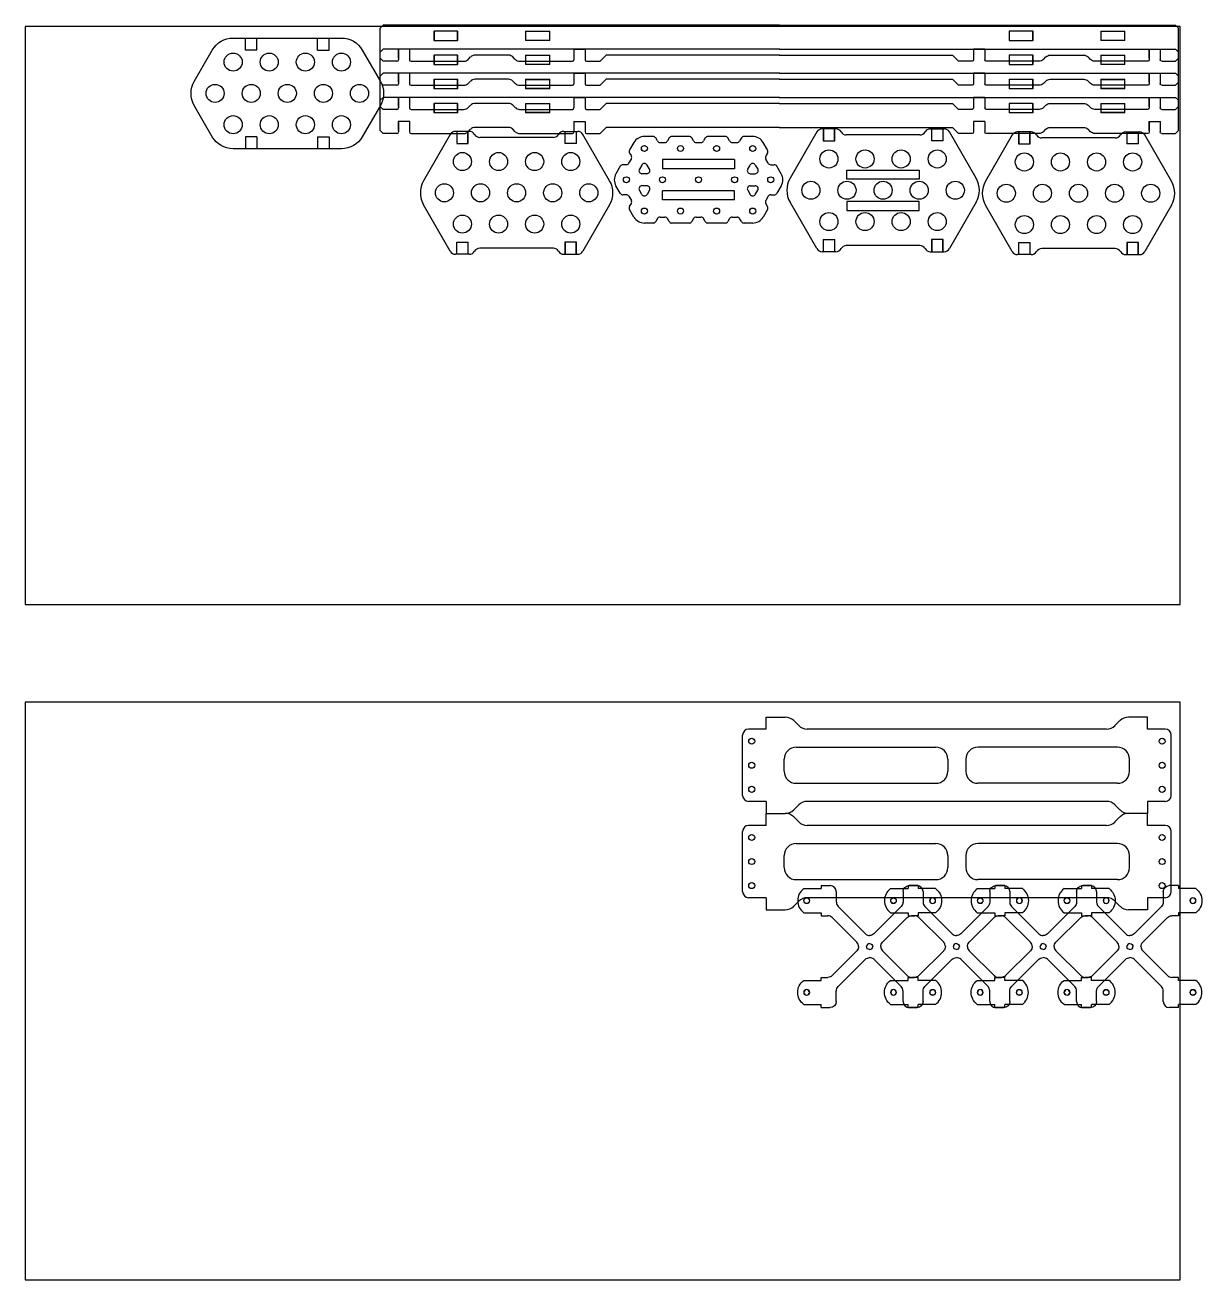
# Model space of a CAD drawing. Header units: inches. Extents: x -65 to 75, y -18 to 34.
# Drawn here: x -65.44 to -40.99, y -17.92 to 8.14 of the extents above; entities that cross this region are included whole.
import ezdxf

# ---------------------------------------------------------------- set-up
doc = ezdxf.new("R2010")
doc.units = ezdxf.units.IN
doc.header["$MEASUREMENT"] = 0
doc.layers.add('CUT', color=1, linetype='Continuous')
doc.layers.add('NOPLOT', color=40, linetype='Continuous', lineweight=5)

# ---------------------------------------------------------------- blocks, each defined once
blk = doc.blocks.new('Plate')
for p, q in [((-0.87, 0.9), (-0.87, 1.15)), ((-0.63, 0.9), (-0.63, 1.15)), ((0.63, 0.9), (0.63, 1.15)), ((0.87, 0.9), (0.87, 1.15)), ((-0.63, 0.9), (-0.87, 0.9)), ((0.63, 0.9), (0.87, 0.9)), ((-0.87, -0.9), (-0.87, -1.15)), ((-0.63, -0.9), (-0.87, -0.9)), ((-0.63, -0.9), (-0.63, -1.15)), ((0.63, -0.9), (0.63, -1.15)), ((0.63, -0.9), (0.87, -0.9)), ((0.87, -0.9), (0.87, -1.15))]:
    blk.add_line(p, q)
blk.add_lwpolyline([(-1.125, 1.15), (1.125, 1.15, -0.267949), (1.558, 0.9), (1.933, 0.25, -0.267949), (1.933, -0.25), (1.558, -0.9, -0.267949), (1.125, -1.15), (-1.125, -1.15, -0.267949), (-1.558, -0.9), (-1.933, -0.25, -0.267949), (-1.933, 0.25), (-1.558, 0.9, -0.267949)], format="xyb", close=True)
for centre in [(-1.125, 0.65), (-0.375, 0.65), (0.375, 0.65), (1.125, 0.65), (-1.5, 0), (-0.75, 0), (0, 0), (0.75, 0), (1.5, 0), (-1.125, -0.65), (-0.375, -0.65), (0.375, -0.65), (1.125, -0.65)]:
    blk.add_circle(centre, 0.188)
blk = doc.blocks.new('CatchPlate')
for p, q in [((-0.945, -0.25), (-1.125, -0.25)), ((-0.195, -0.25), (-0.555, -0.25)), ((0.555, -0.25), (0.195, -0.25)), ((1.125, -0.25), (0.945, -0.25)), ((-1.342, -0.375), (-1.432, -0.531)), ((-0.854, -0.344), (-0.89, -0.281)), ((-0.8, -0.375), (-0.7, -0.375)), ((-0.61, -0.281), (-0.646, -0.344)), ((-0.104, -0.344), (-0.14, -0.281)), ((-0.05, -0.375), (0.05, -0.375)), ((0.14, -0.281), (0.104, -0.344)), ((0.646, -0.344), (0.61, -0.281)), ((0.7, -0.375), (0.8, -0.375)), ((0.89, -0.281), (0.854, -0.344)), ((1.432, -0.531), (1.342, -0.375)), ((-1.446, -0.806), (-1.396, -0.719)), ((-1.432, -0.594), (-1.396, -0.656)), ((0.75, -0.73), (-0.75, -0.73)), ((-0.75, -0.73), (-0.75, -0.92)), ((0.75, -0.73), (0.75, -0.92)), ((1.432, -0.594), (1.396, -0.656)), ((1.446, -0.806), (1.396, -0.719)), ((-1.626, -0.868), (-1.717, -1.025)), ((-1.5, -0.837), (-1.572, -0.837)), ((-1.179, -0.844), (-1.229, -0.931)), ((-1.075, -1.025), (-1.175, -1.025)), ((-1.021, -0.931), (-1.071, -0.844)), ((0.75, -0.92), (-0.75, -0.92)), ((1.021, -0.931), (1.071, -0.844)), ((1.075, -1.025), (1.175, -1.025)), ((1.179, -0.844), (1.229, -0.931)), ((1.5, -0.837), (1.572, -0.837)), ((1.717, -1.025), (1.626, -0.868)), ((-1.626, -1.431), (-1.717, -1.275)), ((-1.075, -1.275), (-1.175, -1.275)), ((1.075, -1.275), (1.175, -1.275)), ((1.717, -1.275), (1.626, -1.431)), ((-1.5, -1.462), (-1.572, -1.462)), ((-1.446, -1.493), (-1.396, -1.58)), ((-1.179, -1.455), (-1.229, -1.368)), ((-1.021, -1.368), (-1.071, -1.455)), ((0.75, -1.379), (-0.75, -1.379)), ((-0.75, -1.569), (-0.75, -1.379)), ((0.75, -1.569), (0.75, -1.379)), ((1.021, -1.368), (1.071, -1.455)), ((1.179, -1.455), (1.229, -1.368)), ((1.446, -1.493), (1.396, -1.58)), ((1.5, -1.462), (1.572, -1.462)), ((-1.432, -1.705), (-1.396, -1.643)), ((-1.342, -1.924), (-1.432, -1.768)), ((0.75, -1.569), (-0.75, -1.569)), ((1.432, -1.768), (1.342, -1.924)), ((1.432, -1.705), (1.396, -1.643)), ((-0.945, -2.049), (-1.125, -2.049)), ((-0.854, -1.955), (-0.89, -2.018)), ((-0.8, -1.924), (-0.7, -1.924)), ((-0.61, -2.018), (-0.646, -1.955)), ((-0.195, -2.049), (-0.555, -2.049)), ((-0.104, -1.955), (-0.14, -2.018)), ((-0.05, -1.924), (0.05, -1.924)), ((0.14, -2.018), (0.104, -1.955)), ((0.555, -2.049), (0.195, -2.049)), ((0.646, -1.955), (0.61, -2.018)), ((0.7, -1.924), (0.8, -1.924)), ((0.89, -2.018), (0.854, -1.955)), ((1.125, -2.049), (0.945, -2.049))]:
    blk.add_line(p, q)
for centre in [(-1.125, -0.5), (-0.375, -0.5), (0.375, -0.5), (1.125, -0.5), (-1.5, -1.15), (-0.75, -1.15), (0, -1.15), (0.75, -1.15), (1.5, -1.15), (-1.125, -1.799), (-0.375, -1.799), (0.375, -1.799), (1.125, -1.799)]:
    blk.add_circle(centre, 0.0625)
for centre, radius, start, end in [((-1.125, -0.5), 0.25, 90, 150), ((-0.945, -0.313), 0.0625, 30, 90), ((-0.555, -0.313), 0.0625, 90, 150), ((-0.195, -0.313), 0.0625, 30, 90), ((0.195, -0.313), 0.0625, 90, 150), ((0.555, -0.313), 0.0625, 30, 90), ((0.945, -0.313), 0.0625, 90, 150), ((1.125, -0.5), 0.25, 30, 90), ((-0.8, -0.313), 0.0625, 210, 270), ((-0.7, -0.313), 0.0625, 270, 330), ((-0.05, -0.313), 0.0625, 210, 270), ((0.05, -0.313), 0.0625, 270, 330), ((0.7, -0.313), 0.0625, 210, 270), ((0.8, -0.313), 0.0625, 270, 330), ((-1.378, -0.563), 0.0625, 150, 210), ((-1.45, -0.688), 0.0625, 330, 30), ((1.45, -0.688), 0.0625, 150, 210), ((1.378, -0.563), 0.0625, 330, 30), ((-1.5, -1.15), 0.25, 150, 210), ((-1.572, -0.9), 0.0625, 90, 150), ((-1.5, -0.775), 0.0625, 270, 330), ((-1.175, -0.962), 0.0625, 150, 270), ((-1.125, -0.875), 0.0625, 30, 150), ((-1.075, -0.962), 0.0625, 270, 30), ((1.075, -0.962), 0.0625, 150, 270), ((1.125, -0.875), 0.0625, 30, 150), ((1.175, -0.962), 0.0625, 270, 30), ((1.5, -0.775), 0.0625, 210, 270), ((1.572, -0.9), 0.0625, 30, 90), ((1.5, -1.15), 0.25, 330, 30), ((-1.175, -1.337), 0.0625, 90, 210), ((-1.075, -1.337), 0.0625, 330, 90), ((1.075, -1.337), 0.0625, 90, 210), ((1.175, -1.337), 0.0625, 330, 90), ((-1.572, -1.4), 0.0625, 210, 270), ((-1.5, -1.525), 0.0625, 30, 90), ((-1.125, -1.424), 0.0625, 210, 330), ((1.125, -1.424), 0.0625, 210, 330), ((1.5, -1.525), 0.0625, 90, 150), ((1.572, -1.4), 0.0625, 270, 330), ((-1.378, -1.737), 0.0625, 150, 210), ((-1.45, -1.612), 0.0625, 330, 30), ((1.45, -1.612), 0.0625, 150, 210), ((1.378, -1.737), 0.0625, 330, 30), ((-1.125, -1.799), 0.25, 210, 270), ((-0.945, -1.987), 0.0625, 270, 330), ((-0.8, -1.987), 0.0625, 90, 150), ((-0.7, -1.987), 0.0625, 30, 90), ((-0.555, -1.987), 0.0625, 210, 270), ((-0.195, -1.987), 0.0625, 270, 330), ((-0.05, -1.987), 0.0625, 90, 150), ((0.05, -1.987), 0.0625, 30, 90), ((0.195, -1.987), 0.0625, 210, 270), ((0.555, -1.987), 0.0625, 270, 330), ((0.7, -1.987), 0.0625, 90, 150), ((0.8, -1.987), 0.0625, 30, 90), ((0.945, -1.987), 0.0625, 210, 270), ((1.125, -1.799), 0.25, 270, 330)]:
    blk.add_arc(centre, radius, start, end)
blk = doc.blocks.new('24_Notch')
for p, q in [((-0.12, 0), (0.12, 0)), ((-0.115, -0.25), (-0.115, 0)), ((0.115, 0), (0.115, -0.25))]:
    blk.add_line(p, q)
at = {"layer": 'NOPLOT'}
for p, q in [((-0.12, -0.25), (-0.12, 0)), ((0.12, 0), (0.12, -0.25))]:
    blk.add_line(p, q, dxfattribs=at)
blk = doc.blocks.new('MidPlate')
for p, q in [((-1.378, 1.212), (-1.933, 0.25)), ((-0.981, 1.275), (-1.269, 1.275)), ((-0.872, 1.212), (-0.872, 1.212)), ((0.764, 1.15), (-0.764, 1.15)), ((0.872, 1.212), (0.872, 1.212)), ((0.981, 1.275), (1.269, 1.275)), ((1.933, 0.25), (1.378, 1.212)), ((-1.378, -1.212), (-1.933, -0.25)), ((1.933, -0.25), (1.378, -1.212)), ((-0.981, -1.275), (-1.269, -1.275)), ((-0.872, -1.212), (-0.872, -1.212)), ((0.764, -1.15), (-0.764, -1.15)), ((0.872, -1.212), (0.872, -1.212)), ((0.981, -1.275), (1.269, -1.275))]:
    blk.add_line(p, q)
for centre in [(-1.125, 0.65), (-0.375, 0.65), (0.375, 0.65), (1.125, 0.65), (-1.5, 0), (-0.75, 0), (0, 0), (0.75, 0), (1.5, 0), (-1.125, -0.65), (-0.375, -0.65), (0.375, -0.65), (1.125, -0.65)]:
    blk.add_circle(centre, 0.188)
for centre, radius, start, end in [((-1.269, 1.15), 0.125, 90, 150), ((-0.981, 1.15), 0.125, 30, 90), ((-0.764, 1.275), 0.125, 210, 270), ((0.764, 1.275), 0.125, 270, 330), ((0.981, 1.15), 0.125, 90, 150), ((1.269, 1.15), 0.125, 30, 90), ((-1.5, 0), 0.5, 150, 210), ((1.5, 0), 0.5, 330, 30), ((-1.269, -1.15), 0.125, 210, 270), ((-0.981, -1.15), 0.125, 270, 330), ((-0.764, -1.275), 0.125, 90, 150), ((0.764, -1.275), 0.125, 30, 90), ((0.981, -1.15), 0.125, 210, 270), ((1.269, -1.15), 0.125, 270, 330)]:
    blk.add_arc(centre, radius, start, end)
at = {"layer": 'CUT', "xscale": -1, "rotation": 180}
blk.add_blockref('24_Notch', (-1.125, 1.025), dxfattribs=at)
at = {"layer": 'CUT', "rotation": 180}
blk.add_blockref('24_Notch', (1.125, 1.025), dxfattribs=at)
at = {"layer": 'CUT'}
blk.add_blockref('24_Notch', (-1.125, -1.025), dxfattribs=at)
at = {"layer": 'CUT', "xscale": -1}
blk.add_blockref('24_Notch', (1.125, -1.025), dxfattribs=at)
blk = doc.blocks.new('TabCut_1950')
at = {"layer": 'CUT'}
blk.add_lwpolyline([(0.095, 0.245), (-0.095, 0.245), (-0.095, -0.245), (0.095, -0.245)], close=True, dxfattribs=at)
blk = doc.blocks.new('Rib')
for p, q in [((-0.5, 15.278), (-0.437, 15.341)), ((-0.5, 14.992), (-0.5, 15.278)), ((-0.437, 15.341), (0.188, 15.341)), ((0.188, 15.341), (0.25, 15.278)), ((0.25, 7.047), (0.25, 15.278)), ((-0.25, 14.961), (-0.469, 14.961)), ((-0.25, 14.726), (-0.25, 14.966)), ((-0.5, 14.7), (-0.5, 13.601)), ((-0.25, 14.731), (-0.469, 14.731)), ((-0.463, 13.512), (-0.412, 13.461)), ((-0.375, 12.673), (-0.375, 13.372)), ((-0.463, 12.533), (-0.412, 12.585)), ((-0.5, 12.444), (-0.5, 11.346)), ((-0.25, 11.314), (-0.469, 11.314)), ((-0.25, 11.319), (-0.25, 11.079)), ((-0.5, 11.053), (-0.5, 10.767)), ((-0.25, 11.084), (-0.469, 11.084)), ((-0.5, 10.767), (-0.375, 10.642)), ((-0.375, 7.047), (-0.375, 10.642))]:
    blk.add_line(p, q)
for centre, radius, start, end in [((-0.469, 14.992), 0.0312, 180, 270), ((-0.469, 14.7), 0.0312, 90, 180), ((-0.375, 13.601), 0.125, 180, 225), ((-0.5, 13.372), 0.125, 0, 45), ((-0.375, 12.444), 0.125, 135, 180), ((-0.5, 12.673), 0.125, 315, 0), ((-0.469, 11.346), 0.0312, 180, 270), ((-0.469, 11.053), 0.0312, 90, 180), ((-0.469, 11.053), 0.0312, 90, 180)]:
    blk.add_arc(centre, radius, start, end)
at = {"layer": 'NOPLOT'}
for p, q in [((-0.25, 14.966), (-0.437, 14.966)), ((-0.25, 14.726), (-0.437, 14.726)), ((-0.07, 14.226), (0.125, 14.226)), ((-0.07, 13.726), (-0.07, 14.226)), ((0.125, 14.226), (0.125, 13.726)), ((-0.07, 13.726), (0.125, 13.726)), ((-0.07, 12.319), (0.125, 12.319)), ((-0.07, 12.319), (-0.07, 11.819)), ((0.125, 11.819), (0.125, 12.319)), ((-0.07, 11.819), (0.125, 11.819)), ((-0.25, 11.319), (-0.437, 11.319)), ((-0.25, 11.079), (-0.437, 11.079))]:
    blk.add_line(p, q, dxfattribs=at)
blk.add_blockref('TabCut_1950', (0.028, 13.976))
at = {"xscale": -1, "rotation": 180}
blk.add_blockref('TabCut_1950', (0.028, 12.069), dxfattribs=at)
blk = doc.blocks.new('ShearBrace_Quarter')
for p, q in [((-1.37, 1.203), (-1.005, 1.203)), ((-1.005, 1.266), (-1.005, 1.203)), ((-1.005, 1.266), (-0.818, 1.266)), ((-1.005, 1.203), (-1.005, 1.203)), ((-0.693, 1.141), (-0.693, 0.921)), ((-0.656, 0.833), (-0.088, 0.265)), ((-1.37, 0.703), (-1.005, 0.703)), ((-1.005, 0.703), (-1.005, 0.641)), ((-1.005, 0.641), (-0.869, 0.641)), ((-0.781, 0.604), (-0.265, 0.088))]:
    blk.add_line(p, q)
blk.add_circle((-1.308, 0.953), 0.0575)
for centre, radius, start, end in [((-1.183, 0.953), 0.312, 126.8699, 233.1301), ((-0.818, 1.141), 0.125, 0, 90), ((-0.567, 0.921), 0.125, 180, 225), ((-0.869, 0.516), 0.125, 45, 90), ((0, 0.354), 0.125, 225, 270), ((-0.354, 0), 0.125, 0, 45), ((0, 0), 0.0625, 90, 180)]:
    blk.add_arc(centre, radius, start, end)
at = {"layer": 'NOPLOT'}
blk.add_circle((-1.308, 0.953), 0.0625, dxfattribs=at)
blk = doc.blocks.new('ShearBrace')
at = {"layer": 'CUT'}
blk.add_blockref('ShearBrace_Quarter', (0, 0), dxfattribs=at)
at = {"layer": 'CUT', "xscale": -1}
blk.add_blockref('ShearBrace_Quarter', (0, 0), dxfattribs=at)
at = {"layer": 'CUT', "xscale": -1, "rotation": 180}
blk.add_blockref('ShearBrace_Quarter', (0, 0), dxfattribs=at)
at = {"layer": 'CUT', "rotation": 180}
blk.add_blockref('ShearBrace_Quarter', (0, 0), dxfattribs=at)
blk = doc.blocks.new('Spacer')
for p, q in [((-0.75, -0.24), (-0.75, 0.125)), ((-0.625, 0.25), (0.625, 0.25)), ((0.75, -0.24), (0.75, 0.125)), ((-0.75, -0.24), (-1, -0.24)), ((-0.75, -0.24), (-1, -0.24)), ((-1, -0.24), (-1, -0.636)), ((0.75, -0.24), (1, -0.24)), ((1, -0.24), (1, -0.636)), ((-0.125, -0.615), (0.125, -0.615)), ((-0.927, -0.813), (-0.823, -0.917)), ((-0.375, -0.865), (-0.375, -3.764)), ((0.375, -0.865), (0.375, -3.764)), ((0.927, -0.813), (0.823, -0.917)), ((-0.75, -7.31), (-0.75, -1.094)), ((0.75, -7.31), (0.75, -1.094)), ((0.125, -4.014), (-0.125, -4.014)), ((0.125, -4.389), (-0.125, -4.389)), ((-0.375, -7.538), (-0.375, -4.639)), ((0.375, -7.538), (0.375, -4.639)), ((-0.927, -7.59), (-0.823, -7.486)), ((0.927, -7.59), (0.823, -7.486)), ((-1, -8.163), (-1, -7.767)), ((-0.125, -7.788), (0.125, -7.788)), ((1, -8.163), (1, -7.767)), ((-0.75, -8.163), (-1, -8.163)), ((-0.75, -8.163), (-1, -8.163)), ((-0.75, -8.528), (-0.75, -8.163)), ((0.75, -8.528), (0.75, -8.163)), ((0.75, -8.163), (1, -8.163)), ((-0.625, -8.653), (0.625, -8.653))]:
    blk.add_line(p, q)
for centre in [(-0.5, 0.062), (0, 0.062), (0.5, 0.062), (-0.5, -8.466), (0, -8.466), (0.5, -8.466)]:
    blk.add_circle(centre, 0.0625)
for centre, radius, start, end in [((-0.625, 0.125), 0.125, 90, 180), ((0.625, 0.125), 0.125, 0, 90), ((-0.75, -0.636), 0.25, 180, 225), ((-0.125, -0.865), 0.25, 90, 180), ((0.125, -0.865), 0.25, 0, 90), ((0.75, -0.636), 0.25, 315, 0), ((-1, -1.094), 0.25, 0, 45), ((1, -1.094), 0.25, 135, 180), ((-0.125, -3.764), 0.25, 180, 270), ((0.125, -3.764), 0.25, 270, 360), ((-0.125, -4.639), 0.25, 90, 180), ((0.125, -4.639), 0.25, 0, 90), ((-1, -7.31), 0.25, 315, 0), ((-0.125, -7.538), 0.25, 180, 270), ((0.125, -7.538), 0.25, 270, 0), ((1, -7.31), 0.25, 180, 225), ((-0.75, -7.767), 0.25, 135, 180), ((0.75, -7.767), 0.25, 0, 45), ((-0.625, -8.528), 0.125, 180, 270), ((0.625, -8.528), 0.125, 270, 0)]:
    blk.add_arc(centre, radius, start, end)

msp = doc.modelspace()

# ---------------------------------------------------------------- linework, layer by layer
for points in [[(-65.444, -3.891), (-41.444, -3.891), (-41.444, 8.109), (-65.444, 8.109)], [(-65.444, -17.918), (-41.444, -17.918), (-41.444, -5.918), (-65.444, -5.918)]]:
    msp.add_lwpolyline(points, close=True)
at = {"layer": 'CUT'}
for points in [[(-46.868, 4.941), (-48.368, 4.941), (-48.368, 5.131), (-46.868, 5.131)], [(-46.868, 4.481), (-48.368, 4.481), (-48.368, 4.291), (-46.868, 4.291)]]:
    msp.add_lwpolyline(points, close=True, dxfattribs=at)

# ---------------------------------------------------------------- block references
at = {"xscale": -1}
for p in [(-47.897, -10.995), (-46.094, -10.995)]:
    msp.add_blockref('ShearBrace', p, dxfattribs=at)
for p in [(-44.292, -10.995), (-42.489, -10.995)]:
    msp.add_blockref('ShearBrace', p)
at = {"layer": 'CUT', "rotation": 90}
for name, p in [('Rib', (-42.726, 7.891)), ('Rib', (-42.726, 7.391)), ('Rib', (-42.726, 6.891)), ('Rib', (-42.726, 6.391)), ('Spacer', (-50.286, -7.23)), ('Spacer', (-50.286, -9.23))]:
    msp.add_blockref(name, p, dxfattribs=at)
at = {"layer": 'CUT', "xscale": -1, "rotation": 270}
for p in [(-56.821, 7.891), (-56.821, 7.391), (-56.821, 6.891), (-56.821, 6.391)]:
    msp.add_blockref('Rib', p, dxfattribs=at)
at = {"layer": 'CUT'}
for name, p in [('Plate', (-59.996, 6.723)), ('MidPlate', (-55.232, 4.658)), ('CatchPlate', (-51.452, 6.079)), ('MidPlate', (-47.618, 4.711)), ('MidPlate', (-43.558, 4.649))]:
    msp.add_blockref(name, p, dxfattribs=at)

doc.saveas('drawing.dxf')
